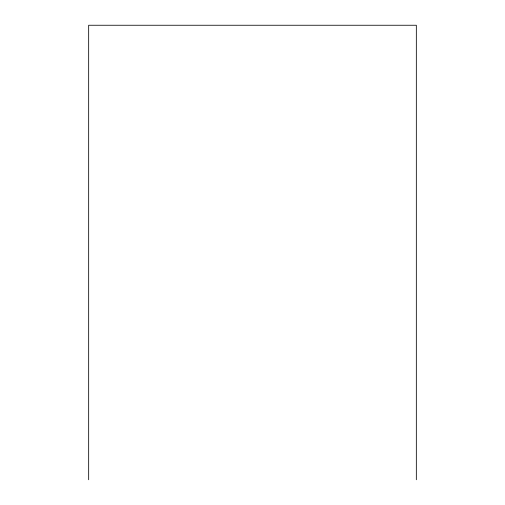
<?xml version="1.0" encoding="UTF-8"?>
<svg xmlns="http://www.w3.org/2000/svg" width="505" height="505" viewBox="0 0 505 505"><rect width="100%" height="100%" fill="white"/><g stroke="black" fill="none" stroke-linecap="round" stroke-linejoin="round"><path stroke-width="0.76" d="M416.335 479.75L416.335 25.25L88.665 25.25L88.665 479.75"/></g></svg>
